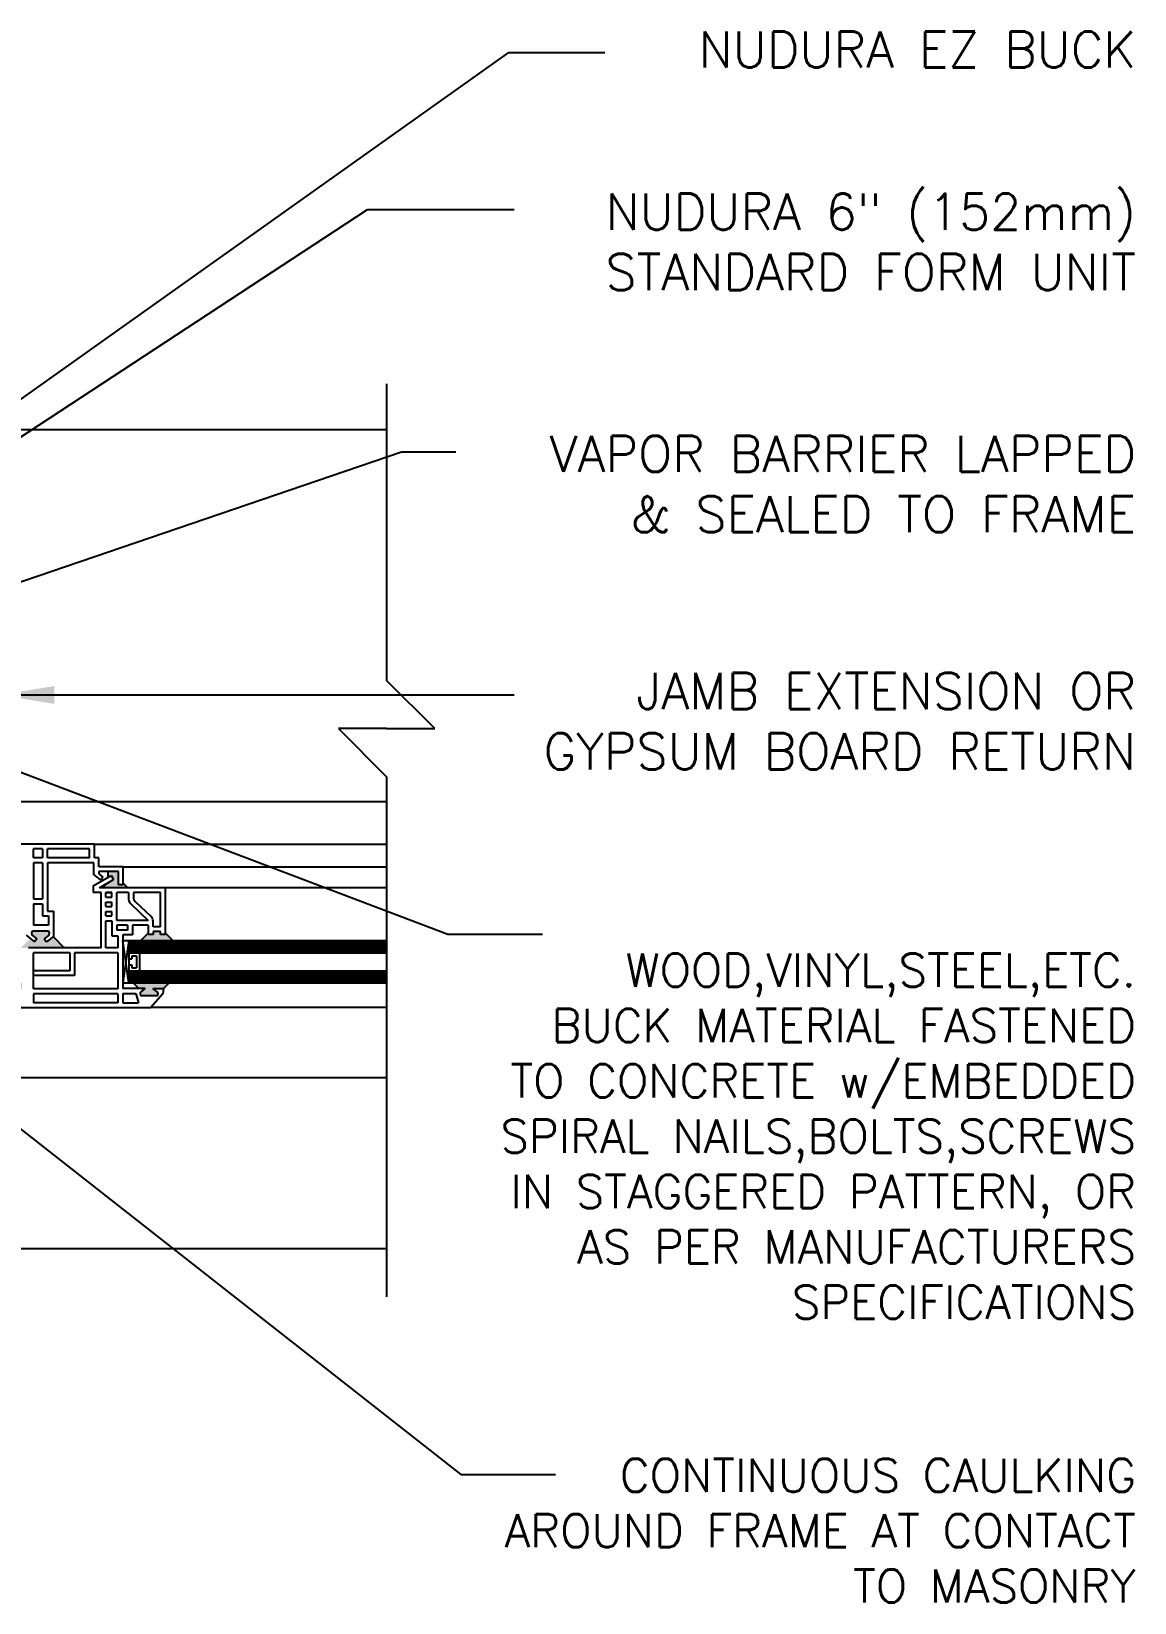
# Model space of a CAD drawing. Header units: inches. Extents: x 47.3 to 95.3, y 146.1 to 209.2.
# Drawn here: x 72.48 to 95.34, y 175.18 to 207.72 of the extents above; entities that cross this region are included whole.
import ezdxf

# ---------------------------------------------------------------- set-up
doc = ezdxf.new("R2010")
doc.units = ezdxf.units.IN
doc.header["$LTSCALE"] = 0.5
doc.header["$MEASUREMENT"] = 0
for name, color, linetype in [('HATCH', 12, 'Continuous'), ('LINE9', 9, 'Continuous'), ('TEXT', 4, 'Continuous')]:
    doc.layers.add(name, color=color, linetype=linetype)
doc.styles.add('DIM', font='romans.shx', dxfattribs={"width": 0.7})
doc.styles.get("Standard").update_dxf_attribs({"font": 'romans.shx', "height": 0.75})
doc.dimstyles.new('ext_12', dxfattribs={"dimscale": 12, "dimtxt": 0.075, "dimasz": 0.09375, "dimexe": 0.09375, "dimexo": 0.0625, "dimgap": 0.0625, "dimtad": 1, "dimdec": 1, "dimzin": 2, "dimdsep": 46, "dimlunit": 4, "dimtxsty": 'DIM', "dimcen": 0.09, "dimdle": 0.09375, "dimclrt": 4, "dimadec": 0, "dimazin": 0, "dimtfac": 1, "dimtdec": 1, "dimtmove": 2, "dimatfit": 3, "dimfxl": 0, "dimfrac": 2, "dimtolj": 1, "dimtzin": 0, "dimarcsym": 0})

msp = doc.modelspace()

# ---------------------------------------------------------------- hatches: boundary and pattern name
at = {"layer": 'LINE9'}
h = msp.add_hatch(color=0, dxfattribs=at)
h.paths.add_polyline_path([(75.08181, 187.7452195, 0.5043242544), (75.0834626, 187.8293488), (74.9951728, 187.8983355), (75.2189236, 187.8983355), (75.336417, 188.0158289), (74.586041, 188.0158289), (74.7035344, 187.8983355), (74.8389228, 187.8983355), (74.7500525, 187.8288952, 0.4999166542), (74.7522856, 187.7452195)])
h.paths.add_polyline_path([(75.4107504, 188.8908289), (75.2556459, 189.0459333), (75.2556459, 189.0158289), (75.1556459, 189.0158289), (75.1556459, 189.0783289), (74.9993959, 189.0783289), (74.9993959, 189.0158289), (74.8993959, 189.0158289), (74.8993959, 189.0459333), (74.7442915, 188.8908289)])
h.paths.add_polyline_path([(74.4762709, 189.9845789), (74.3806459, 190.0802039), (74.3806459, 190.0470789), (74.2806459, 190.0470789), (74.2806459, 190.1095789), (74.2806459, 190.3220789), (74.0714961, 190.3220789), (74.0714961, 190.2078114), (74.1310045, 190.2424686), (74.1813309, 190.1560553), (74.0341134, 190.0703171), (73.9483752, 189.9845789)])
h.paths.add_polyline_path([(73.1599287, 188.7408289), (72.9274142, 188.9733434), (72.7898162, 188.8658289), (72.7456713, 188.9313355), (72.8345416, 189.0007758, 0.4999166542), (72.8323085, 189.0844516), (72.5027841, 189.0844516, 0.5043242544), (72.5011315, 189.0003222), (72.5894213, 188.9313355), (72.5452764, 188.8658289), (72.4572821, 188.9345847), (72.2635262, 188.7408289), (72.4214611, 188.7408289)])
h.paths.add_polyline_path([(72.2866076, 187.8908289), (72.2866076, 188.0158289), (72.1517541, 188.0158289), (72.1517541, 187.9845789), (72.0308393, 187.9845789, 0.0777667154), (71.8909884, 187.8756034), (71.8771323, 187.8290445, -0.0313551349), (72.0374083, 187.9220789), (72.1517541, 187.9220789), (72.1517541, 187.8908289)])

# ---------------------------------------------------------------- linework, layer by layer
at = {"layer": 'HATCH'}
for p, q in [((74.4964611, 188.8658289), (79.8396019, 188.8658289)), ((74.4964611, 188.8408289), (79.8396019, 188.8408289)), ((74.4964611, 188.8158289), (79.8396019, 188.8158289)), ((74.4964611, 188.7908289), (79.8396019, 188.7908289)), ((74.4964611, 188.7658289), (79.8396019, 188.7658289)), ((74.4964611, 188.7408289), (79.8396019, 188.7408289)), ((74.4964611, 188.7158289), (79.8396019, 188.7158289)), ((74.4964611, 188.6908289), (79.8396019, 188.6908289)), ((74.4964611, 188.6658289), (79.8396019, 188.6658289)), ((74.4964611, 188.2408289), (79.8396019, 188.2408289)), ((74.4964611, 188.2158289), (79.8396019, 188.2158289)), ((74.4964611, 188.1908289), (79.8396019, 188.1908289)), ((74.4964611, 188.1658289), (79.8396019, 188.1658289)), ((74.4964611, 188.1408289), (79.8396019, 188.1408289)), ((74.4964611, 188.1158289), (79.8396019, 188.1158289)), ((74.4964611, 188.0908289), (79.8396019, 188.0908289)), ((74.4964611, 188.0658289), (79.8396019, 188.0658289)), ((74.4964611, 188.0408289), (79.8396019, 188.0408289))]:
    msp.add_line(p, q, dxfattribs=at)
at = {"layer": 'LINE9'}
for p, q in [((79.8396019, 200.4251862), (79.8396019, 194.281649)), ((68.5753142, 199.4822359), (79.8396019, 199.4822359)), ((80.8396019, 193.281649), (79.8396019, 194.281649)), ((79.8396019, 193.281649), (78.8396019, 193.281649)), ((78.8396019, 193.281649), (79.8396019, 192.281649)), ((79.8396019, 193.281649), (80.8396019, 193.281649)), ((79.8396019, 192.281649), (79.8396019, 181.5134859)), ((79.8396019, 191.7661422), (72.0097538, 191.7658406)), ((73.7847538, 190.8908406), (72.0134165, 190.8908406)), ((72.5214611, 190.6033406), (72.5214611, 190.7908406)), ((72.7089611, 190.7908406), (72.5214611, 190.7908406)), ((72.7089611, 190.7908406), (72.7089611, 190.6033406)), ((73.6847538, 190.7908406), (72.8089611, 190.7908406)), ((72.8089611, 190.6033406), (72.8089611, 190.7908406)), ((73.6847538, 190.6033406), (73.6847538, 190.7908406)), ((73.7847538, 190.6033406), (73.7847538, 190.8908406)), ((73.7847538, 190.8908406), (79.8396019, 190.8908406)), ((72.7089611, 190.6033406), (72.5214611, 190.6033406)), ((72.7089611, 190.5033406), (72.5214611, 190.5033406)), ((72.5214611, 190.5033406), (72.5214611, 189.7533406)), ((72.7089611, 190.5033406), (72.7089611, 189.7533406)), ((73.6847538, 190.6033406), (72.8089611, 190.6033406)), ((73.7722538, 190.5033406), (72.8089611, 190.5033406)), ((72.8089611, 190.5033406), (72.8089611, 189.5033406)), ((73.7722538, 190.2533406), (73.7722538, 190.5033406)), ((73.8722538, 190.6033406), (73.7847538, 190.6033406)), ((73.8722538, 190.4220789), (73.8722538, 190.6033406)), ((74.3806459, 190.4220789), (73.8722538, 190.4220789)), ((74.3806459, 190.0470789), (74.3806459, 190.4220789)), ((74.3806459, 190.4220789), (79.8396019, 190.4220789)), ((73.7556459, 190.0238629), (74.1310045, 190.2424686)), ((73.7722538, 190.2533406), (73.9163987, 190.1407105)), ((74.2806459, 190.3220789), (73.8722538, 190.3220789)), ((73.8722538, 190.3220789), (73.8722538, 190.2752039)), ((73.8722538, 190.2752039), (73.9605436, 190.2062172)), ((73.8868959, 189.9845789), (74.1813309, 190.1560553)), ((73.9605436, 190.2062172), (73.9163987, 190.1407105)), ((74.0341134, 190.0703171), (73.9483752, 189.9845789)), ((74.0714961, 190.2078114), (74.0714961, 190.3220789)), ((74.1310045, 190.2424686), (74.1813309, 190.1560553)), ((74.2806459, 190.0470789), (74.2806459, 190.3220789)), ((74.2806459, 190.0470789), (74.2806459, 190.1095789)), ((74.3806459, 190.0802039), (74.4762709, 189.9845789)), ((72.5214611, 189.7533406), (72.7089611, 189.7533406)), ((73.7556459, 190.0238629), (73.7556459, 189.8845789)), ((73.9214611, 189.8845789), (73.7556459, 189.8845789)), ((75.2556459, 189.9845789), (73.8868959, 189.9845789)), ((73.9214611, 188.7408289), (73.9214611, 189.8845789)), ((74.0214611, 189.7908289), (74.0214611, 189.8845789)), ((74.1464611, 189.8845789), (74.0214611, 189.8845789)), ((74.0214611, 189.8845789), (74.1464611, 189.8845789)), ((74.0214611, 189.7908289), (74.1464611, 189.7908289)), ((74.1464611, 189.7908289), (74.1464611, 189.8845789)), ((74.2464611, 189.3095789), (74.2464611, 189.8845789)), ((74.4931459, 189.8845789), (74.2464611, 189.8845789)), ((74.3806459, 190.0470789), (74.2806459, 190.0470789)), ((74.4931459, 189.8845789), (74.4931459, 189.7505935)), ((75.1556459, 189.8845789), (74.5931459, 189.8845789)), ((74.5931459, 189.8845789), (74.5931459, 189.7934052)), ((75.1556459, 189.1783289), (75.1556459, 189.8845789)), ((79.8396019, 189.9847768), (75.2556459, 189.9847768)), ((75.2556459, 189.0158289), (75.2556459, 189.9845789)), ((72.5214611, 189.6533406), (72.5214611, 189.2093332)), ((72.5214611, 189.6533406), (72.7089611, 189.6533406)), ((72.7089611, 189.6533406), (72.7089611, 189.4033406)), ((72.8089611, 189.5033406), (72.9339611, 189.5033406)), ((72.9339611, 189.5033406), (72.9339611, 188.9784589)), ((74.0214611, 189.5970789), (74.0214611, 189.6908289)), ((74.0214611, 189.6908289), (74.1464611, 189.6908289)), ((74.0214611, 189.5970789), (74.1464611, 189.5970789)), ((74.0214611, 189.4033289), (74.0214611, 189.4970789)), ((74.0214611, 189.4970789), (74.1464611, 189.4970789)), ((74.1464611, 189.5970789), (74.1464611, 189.6908289)), ((74.1464611, 189.4033289), (74.1464611, 189.4970789)), ((74.5318695, 189.6601425), (74.8993959, 189.3095789)), ((74.6318695, 189.7029542), (74.9606723, 189.389327)), ((72.8339611, 189.2093332), (72.5214611, 189.2093332)), ((72.7089611, 189.4033406), (72.8339611, 189.4033406)), ((72.8339611, 189.4033406), (72.8339611, 189.2093332)), ((74.0214611, 189.4033289), (74.1464611, 189.4033289)), ((74.0214611, 188.7408289), (74.0214611, 189.3033289)), ((74.0214611, 189.3033289), (74.1464611, 189.3033289)), ((74.1464611, 189.3033289), (74.1464611, 188.9908289)), ((74.8993959, 189.3095789), (74.2464611, 189.3095789)), ((74.2464611, 189.2095789), (74.2464611, 189.1095789)), ((74.4714611, 189.2095789), (74.2464611, 189.2095789)), ((74.4714611, 189.1095789), (74.2464611, 189.1095789)), ((74.4714611, 189.2095789), (74.4714611, 189.1095789)), ((74.5714611, 189.2095789), (74.5714611, 189.0095789)), ((74.8993959, 189.2095789), (74.5714611, 189.2095789)), ((74.8993959, 189.2095789), (74.8993959, 189.0158289)), ((74.9993959, 189.1783289), (74.9993959, 189.298876)), ((75.1556459, 189.1783289), (74.9993959, 189.1783289)), ((72.3692878, 189.0033406), (72.5452764, 188.8658289)), ((72.5011315, 189.0003222), (72.5894213, 188.9313355)), ((72.8323085, 189.0844516), (72.5027841, 189.0844516)), ((72.5894213, 188.9313355), (72.5452764, 188.8658289)), ((72.8339611, 189.0003222), (72.7456713, 188.9313355)), ((72.7456713, 188.9313355), (72.7898162, 188.8658289)), ((72.9339611, 188.9784589), (72.7898162, 188.8658289)), ((72.9274142, 188.9733434), (73.1599287, 188.7408289)), ((74.1464611, 188.9908289), (74.2714611, 188.9908289)), ((74.2714611, 188.9908289), (74.2714611, 188.7408289)), ((74.3714611, 189.0095789), (74.3714611, 187.8983355)), ((74.5714611, 189.0095789), (74.3714611, 189.0095789)), ((74.3714611, 188.8908289), (79.8396019, 188.8908289)), ((74.3714611, 188.8908289), (74.3714611, 188.6408289)), ((74.4964611, 188.8908289), (74.3714611, 188.0158289)), ((74.4964611, 188.0158289), (74.3714611, 188.8908289)), ((74.4964611, 188.8908289), (74.4964611, 188.0158289)), ((74.8993959, 189.0459333), (74.7442915, 188.8908289)), ((74.9993959, 189.0158289), (74.8993959, 189.0158289)), ((75.1556459, 189.0783289), (74.9993959, 189.0783289)), ((74.9993959, 189.0783289), (74.9993959, 189.0158289)), ((75.1556459, 189.0158289), (75.1556459, 189.0783289)), ((75.2556459, 189.0158289), (75.1556459, 189.0158289)), ((75.2556459, 189.0459333), (75.4107504, 188.8908289)), ((73.9214611, 188.7408289), (72.4214611, 188.7408289)), ((73.2714611, 188.6408289), (72.5214611, 188.6408289)), ((72.5214611, 187.8908289), (72.5214611, 188.6408289)), ((73.2714611, 188.6408289), (73.2714611, 188.3666863)), ((73.2714611, 188.6408289), (73.2714611, 188.2658289)), ((74.2714611, 188.6408289), (73.3714611, 188.6408289)), ((73.3714611, 188.6408289), (73.3714611, 188.1658289)), ((74.2714611, 188.7408289), (74.0214611, 188.7408289)), ((74.2714611, 188.7408289), (74.0214611, 188.7408289)), ((74.2714611, 188.6408289), (74.2714611, 187.8908289)), ((74.4964611, 188.6408289), (79.8396019, 188.6408289)), ((74.4964611, 188.5158289), (74.5589611, 188.5158289)), ((74.5589611, 188.5783289), (74.6589611, 188.5783289)), ((74.5589611, 188.5783289), (74.5589611, 188.5158289)), ((74.6589611, 188.5783289), (74.6589611, 188.3283289)), ((74.7214611, 188.6408289), (74.7214611, 188.2658289)), ((73.2714611, 188.2658289), (72.5214611, 188.2658289)), ((73.3714611, 188.1658289), (72.5214611, 188.1658289)), ((74.4964611, 188.3908289), (74.5589611, 188.3908289)), ((74.4964611, 188.2658289), (79.8396019, 188.2658289)), ((74.5589611, 188.3908289), (74.5589611, 188.3283289)), ((74.5589611, 188.3283289), (74.6589611, 188.3283289)), ((74.2714611, 187.8908289), (72.5214611, 187.8908289)), ((74.3714611, 188.0158289), (79.8396019, 188.0158289)), ((74.8389228, 187.8983355), (74.3714611, 187.8983355)), ((74.3714611, 187.7983355), (74.6454468, 187.7983355)), ((74.3714611, 187.7983355), (74.3714611, 187.6033289)), ((74.7035344, 187.8983355), (74.586041, 188.0158289)), ((74.6454468, 187.7983355), (74.698332, 187.6033289)), ((74.750633, 187.8293488), (74.8389228, 187.8983355)), ((75.0834626, 187.8293488), (74.9951728, 187.8983355)), ((74.9951728, 187.8983355), (75.2189236, 187.8983355)), ((75.2189236, 187.8983355), (75.2038504, 187.7861321)), ((75.2189236, 187.8983355), (75.336417, 188.0158289)), ((72.0814207, 187.5033289), (74.9526461, 187.5033289)), ((74.2714611, 187.7908289), (72.5214611, 187.7908289)), ((72.5214611, 187.7908289), (72.5214611, 187.6033289)), ((74.2714611, 187.6033289), (72.5214611, 187.6033289)), ((74.2714611, 187.7908289), (74.2714611, 187.6033289)), ((74.3714611, 187.6033289), (74.698332, 187.6033289)), ((75.08181, 187.7452195), (74.7522856, 187.7452195)), ((75.2038504, 187.7861321), (74.9526461, 187.5033289)), ((79.8396019, 187.5037703), (74.9526461, 187.5033289)), ((79.8396019, 186.051375), (71.0727761, 186.0511839)), ((71.0727761, 182.5134859), (79.8397854, 182.5134859))]:
    msp.add_line(p, q, dxfattribs=at)
for centre, radius, start, end in [((74.6181459, 189.7505935), 0.125, 180, 226.35319195), ((74.7181459, 189.7934052), 0.125, 180, 226.35319195), ((74.8743959, 189.298876), 0.125, 0, 46.35319195), ((72.5330547, 189.041776), 0.0523212, 125.34881942, 232.40048886), ((72.8020379, 189.041776), 0.0523212, 307.59951114, 54.65118058), ((74.7825562, 187.787895), 0.0523212, 127.59951114, 234.65118058), ((75.0515394, 187.787895), 0.0523212, 305.34881942, 52.40048886)]:
    msp.add_arc(centre, radius, start, end, dxfattribs=at)

# ---------------------------------------------------------------- texts
at = {"layer": 'TEXT', "char_height": 0.75, "width": 14.394399541, "attachment_point": 6}
for s, insert in [('\\A1;{\\H1x;NUDURA EZ BUCK} ', (95.3688072, 207.3499473)), ('\\A1; NUDURA 6" (152mm) STANDARD FORM UNIT', (95.3688072, 203.365039)), ('\\A1;VAPOR BARRIER LAPPED & SEALED TO FRAME', (95.3688072, 198.3503986)), ('\\A1;JAMB EXTENSION OR GYPSUM BOARD RETURN ', (95.3688072, 193.4375525)), ('{\\H0.9167x;WOOD,VINYL,STEEL,ETC. BUCK MATERIAL FASTENED TO CONCRETE w/EMBEDDED SPIRAL NAILS,BOLTS,SCREWS IN STAGGERED PATTERN, OR AS PER MANUFACTURERS SPECIFICATIONS}', (95.3688072, 184.8416507)), ('{\\H0.9167x;CONTINUOUS CAULKING AROUND FRAME AT CONTACT TO MASONRY}', (95.3688072, 176.668589))]:
    msp.add_mtext(s, dxfattribs=dict(at, insert=insert))

# ---------------------------------------------------------------- leaders
at = {"layer": 'TEXT'}
for points, override in [([(70.3307406, 198.7364504), (82.3722317, 207.2856346), (84.363095, 207.2856346)], {"dimtad": 0}), ([(69.4005342, 197.4509859), (79.4403286, 204.03405), (82.4836413, 204.03405)], {"dimgap": 0.0625, "dimtad": 0}), ([(71.0217318, 195.9027983), (80.1481241, 199.0132348), (81.2735723, 199.0132348)], {"dimgap": 0.0625, "dimtad": 0}), ([(71.8253142, 193.9794302), (82.4794784, 193.9794302)], {"dimgap": 0.0625, "dimtad": 0}), ([(70.5753142, 193.016024), (81.1109622, 189.0231558), (83.0726613, 189.0231558)], {"dimgap": 0.0625, "dimtad": 0}), ([(71.2019121, 185.8148071), (81.3781984, 177.8341242), (83.3398976, 177.8341242)], {"dimgap": 0.0625, "dimtad": 0})]:
    msp.add_leader(points, dimstyle='ext_12', override=override, dxfattribs=at)

doc.saveas('drawing.dxf')
